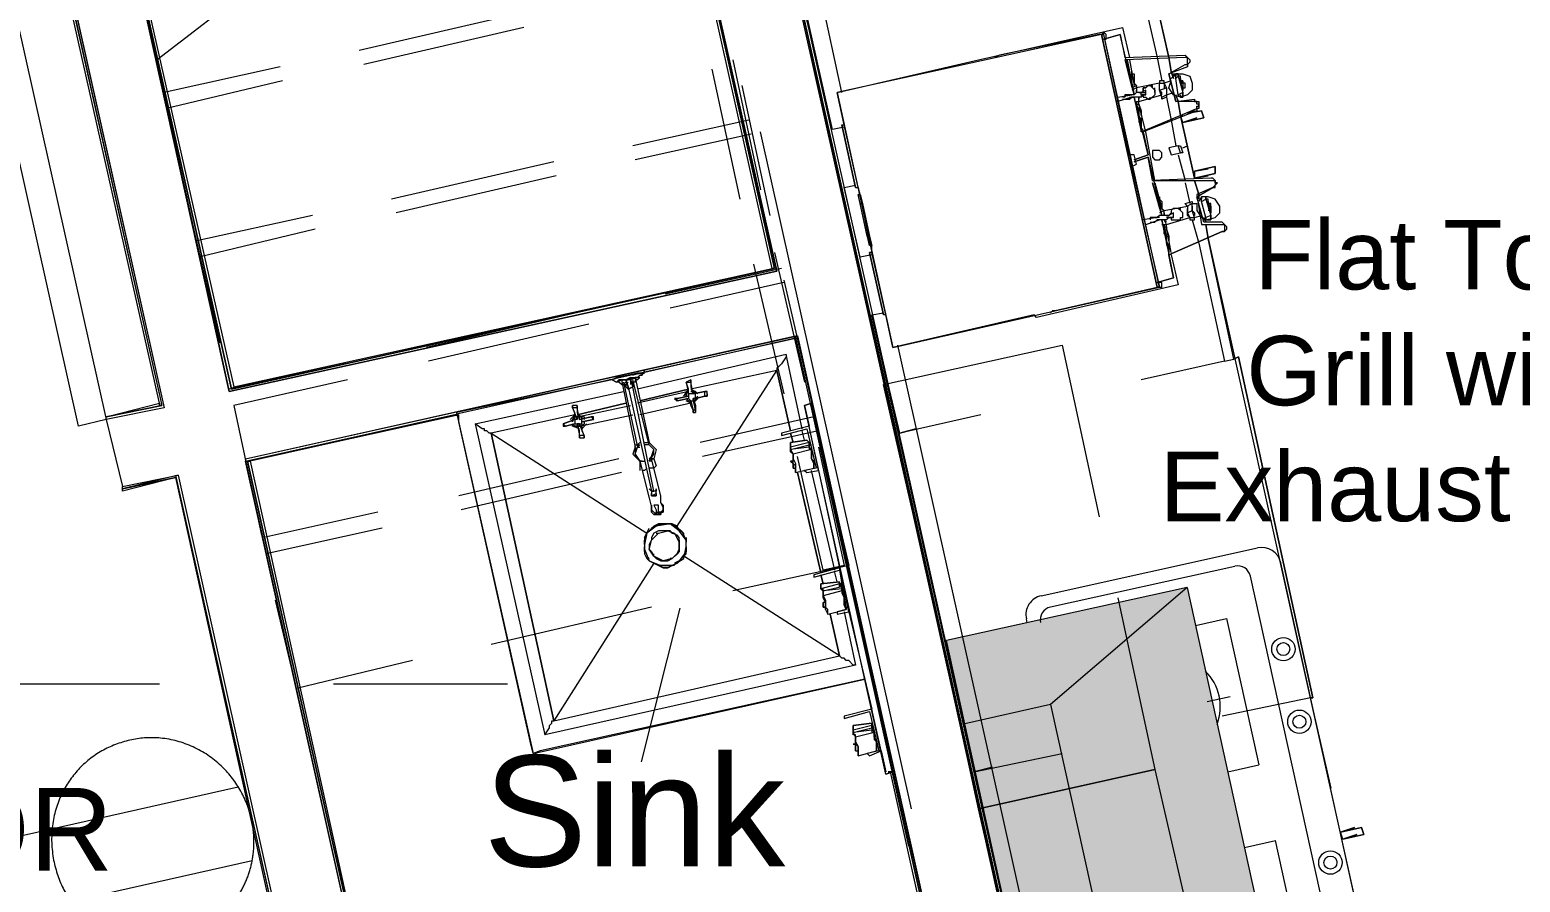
# Model space of a CAD drawing. Header units: inches. Extents: x 0.9 to 36.3, y 0.7 to 23.3.
# Drawn here: x 25.962 to 27.033, y 12.297 to 12.909 of the extents above; entities that cross this region are included whole.
import ezdxf

# ---------------------------------------------------------------- set-up
doc = ezdxf.new("R2010")
doc.units = ezdxf.units.IN
for name, color, linetype, lineweight, true_color in [('Blocks', 7, 'Continuous', 5, 0x9a9c7f), ('Doors', 7, 'Continuous', 5, 0xf2db9c), ('PDF_Geometry', 7, 'Continuous', 9, 0x777777)]:
    doc.layers.add(name, color=color, linetype=linetype, lineweight=lineweight, true_color=true_color)
doc.layers.add('PDF_Text', color=7, linetype='Continuous')
doc.layers.add('Receptacles', color=170, linetype='Continuous', lineweight=15)
doc.styles.add('PDF Arial', font='arial.ttf')
doc.styles.get("Standard").update_dxf_attribs({"font": 'arial.ttf'})

msp = doc.modelspace()

# ---------------------------------------------------------------- hatches: boundary and pattern name
at = {"layer": 'Blocks', "linetype": 'ByBlock', "transparency": 33554495}
h = msp.add_hatch(color=256, dxfattribs=at)
h.dxf.hatch_style = 1
h.paths.add_polyline_path([(26.6323, 12.473), (26.6455, 12.4134), (26.6956, 12.4245), (26.7503, 12.4715), (26.7446, 12.4978)])
h.paths.add_polyline_path([(26.6339, 12.4108), (26.6455, 12.4134), (26.6323, 12.473), (26.6208, 12.4705)])
h.paths.add_polyline_path([(26.7706, 12.3778), (26.7503, 12.4715), (26.6956, 12.4245), (26.7089, 12.364)])
h.paths.add_polyline_path([(26.7706, 12.3778), (26.8097, 12.2074), (26.8635, 12.1916), (26.7936, 12.5086), (26.7503, 12.4715)])
h.paths.add_polyline_path([(26.7389, 12.2283), (26.8097, 12.2074), (26.7706, 12.3778), (26.7089, 12.364)])
h.paths.add_polyline_path([(26.8144, 12.1808), (26.8083, 12.2079), (26.7389, 12.2283), (26.6891, 12.2173), (26.7027, 12.1561)])
h.paths.add_polyline_path([(26.6907, 12.1535), (26.7027, 12.1561), (26.6891, 12.2173), (26.6772, 12.2147)])
h.paths.add_polyline_path([(26.8083, 12.2079), (26.8144, 12.1808), (26.8635, 12.1916)])
h.paths.add_polyline_path([(26.7936, 12.5086), (26.7446, 12.4978), (26.7503, 12.4715)])
at = {"layer": 'Blocks', "linetype": 'ByBlock', "transparency": 33554559}
h = msp.add_hatch(color=256, dxfattribs=at)
h.dxf.hatch_style = 1
h.paths.add_polyline_path([(26.6455, 12.4134), (26.6532, 12.3788), (26.7034, 12.3894), (26.6956, 12.4245)])
h.paths.add_polyline_path([(26.6891, 12.2173), (26.7389, 12.2283), (26.7089, 12.364), (26.659, 12.3529)])
h.paths.add_polyline_path([(26.7089, 12.364), (26.7034, 12.3894), (26.6532, 12.3788), (26.659, 12.3529)])
h.paths.add_polyline_path([(26.6415, 12.3764), (26.6531, 12.3793), (26.6455, 12.4134), (26.6339, 12.4108)])
h.paths.add_polyline_path([(26.6532, 12.3788), (26.6415, 12.3764), (26.6473, 12.3503), (26.659, 12.3529)])
h.paths.add_polyline_path([(26.6772, 12.2147), (26.6891, 12.2173), (26.659, 12.3529), (26.6473, 12.3503)])

# ---------------------------------------------------------------- linework, layer by layer
at = {"layer": 'Blocks', "linetype": 'ByBlock'}
for p, q in [((26.6889, 12.5028), (26.8443, 12.5371)), ((26.9331, 12.1996), (26.861, 12.5264)), ((26.6955, 12.4947), (26.828, 12.5239)), ((26.9093, 12.1992), (26.8392, 12.5168)), ((26.7936, 12.5086), (26.6208, 12.4705)), ((26.7936, 12.5086), (26.8635, 12.1916)), ((26.4017, 12.3835), (26.4296, 12.4939)), ((26.6788, 12.4833), (26.6782, 12.4861)), ((26.7996, 12.4814), (26.8219, 12.4863)), ((26.8219, 12.4863), (26.8451, 12.3812)), ((26.6907, 12.1535), (26.6208, 12.4705)), ((26.8081, 12.4268), (26.8245, 12.4304)), ((26.8228, 12.3763), (26.8451, 12.3812)), ((26.8348, 12.3219), (26.8571, 12.3268)), ((26.8803, 12.2217), (26.8571, 12.3268))]:
    msp.add_line(p, q, dxfattribs=at)
for points in [[(26.2688, 12.6334), (26.5123, 12.6878), (26.3956, 12.6612), (26.3989, 12.6628), (26.4039, 12.6628), (26.3989, 12.6628), (26.3923, 12.6612), (26.3839, 12.6595), (26.3806, 12.6578), (26.3839, 12.6595), (26.3923, 12.6612), (26.3856, 12.6595), (26.3806, 12.6578), (26.3839, 12.6562)], [(26.5173, 12.6228), (26.5056, 12.6762), (26.3989, 12.6512)], [(26.5056, 12.6762), (26.5056, 12.6745), (26.5023, 12.6695), (26.5006, 12.6678), (26.4989, 12.6662), (26.4989, 12.6645), (26.4373, 12.6512), (26.4406, 12.6495), (26.4423, 12.6478)], [(26.3539, 12.6328), (26.2939, 12.6195), (26.4056, 12.5478), (26.4073, 12.5495), (26.4106, 12.5528), (26.4139, 12.5545), (26.4173, 12.5545), (26.4206, 12.5545), (26.4239, 12.5545), (26.4273, 12.5528), (26.4989, 12.6645)], [(26.4039, 12.6645), (26.4023, 12.6612), (26.4006, 12.6612), (26.4023, 12.6612), (26.4023, 12.6628)], [(26.5473, 12.4912), (26.5556, 12.4528), (26.5539, 12.4528), (26.5506, 12.4562), (26.5489, 12.4562), (26.5473, 12.4578), (26.5456, 12.4578), (26.5439, 12.4595), (26.5373, 12.4895), (26.5439, 12.4595), (26.4323, 12.5312), (26.4339, 12.5328), (26.4339, 12.5362), (26.4339, 12.5395), (26.4339, 12.5428), (26.4323, 12.5462), (26.4323, 12.5478), (26.4289, 12.5495), (26.4273, 12.5528), (26.4989, 12.6645), (26.4373, 12.6512)], [(26.3806, 12.6578), (26.2689, 12.6345), (26.3239, 12.3895), (26.5623, 12.4428), (26.3289, 12.3912), (26.3239, 12.3895), (26.3223, 12.3962), (26.2706, 12.6278), (26.2706, 12.6328), (26.2688, 12.6324)], [(26.3873, 12.6545), (26.3856, 12.6562), (26.3839, 12.6562), (26.3806, 12.6578), (26.3789, 12.6578)], [(26.3889, 12.6578), (26.3906, 12.6578), (26.3923, 12.6578), (26.3939, 12.6595), (26.3956, 12.6595), (26.3973, 12.6595), (26.4006, 12.6595), (26.3973, 12.6595), (26.3923, 12.6578), (26.3873, 12.6578), (26.3839, 12.6562), (26.3873, 12.6578), (26.3889, 12.6578), (26.3856, 12.6578), (26.3839, 12.6562), (26.3856, 12.6578), (26.3923, 12.6578), (26.3989, 12.6595), (26.4006, 12.6612), (26.3989, 12.6595), (26.3973, 12.6595), (26.4073, 12.6128), (26.4123, 12.6078), (26.4106, 12.6012), (26.4123, 12.5962), (26.4106, 12.5945), (26.4089, 12.5945), (26.4073, 12.5945)], [(26.3873, 12.6578), (26.3973, 12.6095), (26.3956, 12.6045), (26.4006, 12.5995), (26.4006, 12.5928)], [(26.3906, 12.6562), (26.3889, 12.6545), (26.3873, 12.6545), (26.3906, 12.6545), (26.3923, 12.6562)], [(26.3889, 12.6578), (26.3889, 12.6578)], [(26.3889, 12.6562), (26.3989, 12.6095), (26.4006, 12.6095)], [(26.3923, 12.6512), (26.3923, 12.6528), (26.3906, 12.6578), (26.3923, 12.6528), (26.4089, 12.5778), (26.4106, 12.5778), (26.3956, 12.6528), (26.3923, 12.6512), (26.3956, 12.6528), (26.3939, 12.6595), (26.3939, 12.6545)], [(26.3906, 12.6578), (26.3939, 12.6595), (26.3906, 12.6578)], [(26.3939, 12.6595), (26.3939, 12.6578), (26.3923, 12.6578), (26.3906, 12.6578)], [(26.4006, 12.6595), (26.3989, 12.6578), (26.3973, 12.6578), (26.3973, 12.6562), (26.3939, 12.6562)], [(26.4073, 12.6012), (26.4089, 12.6012), (26.4106, 12.6012), (26.4089, 12.6012), (26.4073, 12.6012), (26.4089, 12.6028), (26.4106, 12.6078), (26.4073, 12.6112), (26.3956, 12.6578)], [(26.4373, 12.6578), (26.4339, 12.6562), (26.4356, 12.6478), (26.4356, 12.6462), (26.4273, 12.6445), (26.4256, 12.6445), (26.4273, 12.6445), (26.4356, 12.6462), (26.4356, 12.6478), (26.4356, 12.6512), (26.4339, 12.6562), (26.4373, 12.6562)], [(26.2823, 12.6262), (26.3889, 12.6495)], [(26.4356, 12.6495), (26.3989, 12.6412)], [(26.4323, 12.6462), (26.4356, 12.6512), (26.4006, 12.6428), (26.4356, 12.6512)], [(26.4356, 12.6428), (26.4373, 12.6428), (26.4373, 12.6412), (26.4006, 12.6328)], [(26.4256, 12.6445), (26.4273, 12.6428), (26.4356, 12.6445), (26.4273, 12.6428), (26.4273, 12.6445)], [(26.4339, 12.6445), (26.4356, 12.6428), (26.4373, 12.6428), (26.4373, 12.6412), (26.4339, 12.6428)], [(26.4389, 12.6478), (26.4373, 12.6478)], [(26.4389, 12.6428), (26.4406, 12.6428), (26.4406, 12.6445), (26.4423, 12.6462)], [(26.4423, 12.6445), (26.4389, 12.6412)], [(26.4473, 12.6462), (26.4473, 12.6495)], [(26.4489, 12.6478), (26.4489, 12.6495)], [(26.3506, 12.6295), (26.3539, 12.6328), (26.2939, 12.6195), (26.3389, 12.4128), (26.2939, 12.6195), (26.4056, 12.5478), (26.4039, 12.5445), (26.4039, 12.5412), (26.4039, 12.5395), (26.4039, 12.5362), (26.4039, 12.5328), (26.4056, 12.5295), (26.4073, 12.5278), (26.4106, 12.5262), (26.3389, 12.4128)], [(26.3556, 12.6395), (26.3523, 12.6395)], [(26.3573, 12.6295), (26.3573, 12.6312), (26.3556, 12.6312), (26.3556, 12.6295), (26.3539, 12.6295), (26.3539, 12.6345), (26.3523, 12.6378), (26.3523, 12.6395), (26.3523, 12.6378), (26.3556, 12.6295)], [(26.3523, 12.6278), (26.3523, 12.6295), (26.3539, 12.6312), (26.3556, 12.6312), (26.3939, 12.6395)], [(26.3556, 12.6378), (26.3523, 12.6378)], [(26.3573, 12.6228), (26.3523, 12.6245), (26.3523, 12.6262), (26.3539, 12.6245), (26.3556, 12.6245), (26.3573, 12.6245), (26.3956, 12.6328)], [(26.3556, 12.6328), (26.3906, 12.6412), (26.3556, 12.6328), (26.3606, 12.6312), (26.3606, 12.6295)], [(26.4406, 12.6362), (26.4389, 12.6362)], [(26.4389, 12.6345), (26.4406, 12.6345)], [(26.5623, 12.4426), (26.5189, 12.6395), (26.5223, 12.6245), (26.5023, 12.6195), (26.5023, 12.6178), (26.5206, 12.6228), (26.5273, 12.5945), (26.5189, 12.5928), (26.5206, 12.5912), (26.5289, 12.5928), (26.5439, 12.5228), (26.5256, 12.5178), (26.5256, 12.5162), (26.5439, 12.5212), (26.5489, 12.4928), (26.5423, 12.4912), (26.5423, 12.4895), (26.5506, 12.4912), (26.5621, 12.4426)], [(26.2939, 12.6195), (26.2923, 12.6195), (26.2906, 12.6212), (26.2889, 12.6212), (26.2889, 12.6228), (26.2873, 12.6228), (26.2823, 12.6262), (26.3323, 12.4028)], [(26.3473, 12.6245), (26.3539, 12.6262), (26.3473, 12.6245), (26.3456, 12.6245), (26.3473, 12.6245), (26.3456, 12.6262), (26.3539, 12.6295), (26.3456, 12.6262), (26.3456, 12.6245)], [(26.3523, 12.6295), (26.3539, 12.6312)], [(26.3606, 12.6278), (26.3606, 12.6262), (26.3589, 12.6245), (26.3573, 12.6245), (26.3556, 12.6245), (26.3539, 12.6245), (26.3523, 12.6262), (26.3539, 12.6245), (26.3556, 12.6245), (26.3573, 12.6245), (26.3589, 12.6245), (26.3606, 12.6262)], [(26.3539, 12.6295), (26.3539, 12.6295)], [(26.3539, 12.6295), (26.3539, 12.6295)], [(26.3556, 12.6245), (26.3539, 12.6245)], [(26.3556, 12.6262), (26.3556, 12.6262)], [(26.3573, 12.6262), (26.3556, 12.6262), (26.3589, 12.6262)], [(26.3573, 12.6295), (26.3573, 12.6295)], [(26.3589, 12.6278), (26.3673, 12.6295), (26.3589, 12.6278)], [(26.3589, 12.6262), (26.3589, 12.6262)], [(26.3623, 12.6262), (26.3589, 12.6228)], [(26.3656, 12.6312), (26.3673, 12.6295), (26.3673, 12.6312)], [(26.5189, 12.6145), (26.5173, 12.6212)], [(26.3973, 12.6095), (26.3973, 12.6112), (26.3989, 12.6112), (26.4006, 12.6112), (26.3973, 12.6078), (26.3973, 12.6045), (26.4006, 12.5995), (26.4039, 12.5995)], [(26.4023, 12.5995), (26.4006, 12.5995), (26.3973, 12.6045), (26.3989, 12.6095), (26.4006, 12.6112)], [(26.3989, 12.6112), (26.4006, 12.6128)], [(26.4039, 12.6128), (26.4056, 12.6128), (26.4073, 12.6128)], [(26.4089, 12.5995), (26.4073, 12.5995), (26.4106, 12.6045), (26.4106, 12.6078), (26.4073, 12.6112), (26.4039, 12.6112)], [(26.5223, 12.6128), (26.5089, 12.6095)], [(26.5223, 12.6095), (26.5089, 12.6078), (26.5223, 12.6112), (26.5239, 12.6112)], [(26.5223, 12.6128), (26.5223, 12.6128)], [(26.5223, 12.6128), (26.5223, 12.6112), (26.5223, 12.6128)], [(26.4006, 12.5995), (26.4073, 12.5728), (26.4089, 12.5662), (26.4089, 12.5645), (26.4106, 12.5628), (26.4123, 12.5612), (26.4139, 12.5612), (26.4139, 12.5628), (26.4156, 12.5628), (26.4173, 12.5645), (26.4173, 12.5662), (26.4156, 12.5695), (26.4156, 12.5745), (26.4089, 12.6012)], [(26.4006, 12.5995), (26.4006, 12.5995)], [(26.5106, 12.5995), (26.5089, 12.5995)], [(26.5239, 12.6078), (26.5106, 12.6045)], [(26.5289, 12.6095), (26.5473, 12.5245), (26.5323, 12.5212), (26.5139, 12.6028)], [(26.5256, 12.5995), (26.5256, 12.5995)], [(26.5256, 12.5995), (26.5256, 12.5978), (26.5256, 12.5995)], [(26.4023, 12.5978), (26.4023, 12.5978)], [(26.4056, 12.5945), (26.4039, 12.5928), (26.4023, 12.5928)], [(26.4106, 12.5945), (26.4123, 12.5962)], [(26.5106, 12.5945), (26.5123, 12.5945)], [(26.5123, 12.5912), (26.5256, 12.5945)], [(26.5406, 12.5212), (26.5239, 12.5928)], [(26.5256, 12.5978), (26.5256, 12.5978)], [(26.4123, 12.5762), (26.4123, 12.5745), (26.4106, 12.5745), (26.4089, 12.5745), (26.4089, 12.5762), (26.4089, 12.5745), (26.4123, 12.5745)], [(26.4089, 12.5745), (26.4089, 12.5745)], [(26.4089, 12.5745), (26.4089, 12.5745)], [(26.4123, 12.5645), (26.4123, 12.5628), (26.4123, 12.5612), (26.4156, 12.5628), (26.4139, 12.5628), (26.4139, 12.5645), (26.4139, 12.5678), (26.4123, 12.5678), (26.4106, 12.5678), (26.4123, 12.5645), (26.4123, 12.5628), (26.4123, 12.5612), (26.4123, 12.5628), (26.4139, 12.5628), (26.4156, 12.5628), (26.4139, 12.5628), (26.4139, 12.5645)], [(26.4123, 12.5762), (26.4123, 12.5762)], [(26.4123, 12.5478), (26.4139, 12.5478)], [(26.4189, 12.5495), (26.4206, 12.5495)], [(26.4239, 12.5478), (26.4256, 12.5478)], [(26.4039, 12.5345), (26.4039, 12.5362), (26.4039, 12.5378)], [(26.4339, 12.5378), (26.4339, 12.5345), (26.4289, 12.5278), (26.4256, 12.5262)], [(26.4256, 12.5245), (26.4223, 12.5245), (26.4139, 12.5245), (26.4073, 12.5278)], [(26.4189, 12.5278), (26.4173, 12.5278)], [(26.4239, 12.5295), (26.4223, 12.5295)], [(26.5423, 12.5128), (26.5406, 12.5195)], [(26.5456, 12.5112), (26.5439, 12.5112), (26.5306, 12.5078)], [(26.5456, 12.5078), (26.5323, 12.5062), (26.5456, 12.5095)], [(26.5456, 12.5062), (26.5323, 12.5028)], [(26.5456, 12.5095), (26.5456, 12.5095)], [(26.7936, 12.5086), (26.6956, 12.4245), (26.7389, 12.2283), (26.8635, 12.1916)], [(26.5339, 12.4978), (26.5323, 12.4978)], [(26.5339, 12.4928), (26.5339, 12.4928)], [(26.5356, 12.4895), (26.5489, 12.4928)], [(26.5556, 12.4528), (26.3323, 12.4028), (26.3356, 12.4078), (26.3356, 12.4095), (26.3373, 12.4112), (26.3373, 12.4128), (26.3389, 12.4128), (26.5439, 12.4595)], [(26.6956, 12.4245), (26.6339, 12.4108)]]:
    msp.add_lwpolyline(points, dxfattribs=at)
for points in [[(26.5089, 12.6212), (26.4989, 12.6645)], [(26.3923, 12.6578), (26.3856, 12.6578), (26.3839, 12.6562), (26.3856, 12.6578)], [(26.3906, 12.6528), (26.3906, 12.6545), (26.3906, 12.6528), (26.3923, 12.6512)], [(26.3923, 12.6578), (26.3989, 12.6595), (26.4006, 12.6612), (26.3989, 12.6595)], [(26.3956, 12.6545), (26.3956, 12.6528), (26.3956, 12.6545), (26.3939, 12.6562), (26.3956, 12.6562)], [(26.4389, 12.6478), (26.4373, 12.6562), (26.4373, 12.6578), (26.4373, 12.6562), (26.4373, 12.6528)], [(26.4356, 12.6495), (26.4339, 12.6478), (26.4339, 12.6462), (26.4339, 12.6478)], [(26.4406, 12.6462), (26.4406, 12.6478), (26.4389, 12.6478), (26.4373, 12.6478), (26.4356, 12.6478), (26.4356, 12.6462), (26.4356, 12.6445), (26.4373, 12.6428), (26.4389, 12.6428), (26.4389, 12.6445), (26.4406, 12.6445)], [(26.4406, 12.6478), (26.4406, 12.6495), (26.4389, 12.6495), (26.4373, 12.6495), (26.4389, 12.6495)], [(26.4373, 12.6495), (26.4389, 12.6495), (26.4406, 12.6495), (26.4406, 12.6478), (26.4406, 12.6495), (26.4389, 12.6495)], [(26.4373, 12.6428), (26.4389, 12.6362), (26.4389, 12.6345), (26.4389, 12.6362), (26.4373, 12.6395)], [(26.4389, 12.6478), (26.4473, 12.6495), (26.4489, 12.6495), (26.4473, 12.6495)], [(26.4389, 12.6428), (26.4406, 12.6428), (26.4406, 12.6445), (26.4423, 12.6462), (26.4406, 12.6445), (26.4406, 12.6428)], [(26.4406, 12.6362), (26.4406, 12.6345), (26.4406, 12.6362), (26.4389, 12.6445), (26.4406, 12.6395)], [(26.4406, 12.6445), (26.4473, 12.6462), (26.4489, 12.6462), (26.4489, 12.6478), (26.4489, 12.6462), (26.4473, 12.6462)], [(26.3573, 12.6295), (26.3556, 12.6378), (26.3556, 12.6395), (26.3556, 12.6378), (26.3556, 12.6345)], [(26.3523, 12.6278), (26.3523, 12.6295), (26.3539, 12.6312), (26.3556, 12.6312), (26.3573, 12.6312), (26.3589, 12.6312), (26.3589, 12.6295), (26.3589, 12.6312), (26.3573, 12.6312), (26.3556, 12.6312), (26.3539, 12.6312), (26.3523, 12.6295)], [(26.3589, 12.6278), (26.3589, 12.6295), (26.3573, 12.6295), (26.3573, 12.6312), (26.3556, 12.6312), (26.3556, 12.6295), (26.3539, 12.6295), (26.3539, 12.6278), (26.3539, 12.6262), (26.3556, 12.6262), (26.3556, 12.6245), (26.3573, 12.6245), (26.3573, 12.6262), (26.3589, 12.6262)], [(26.3556, 12.6262), (26.3573, 12.6178), (26.3573, 12.6162), (26.3573, 12.6178), (26.3573, 12.6212)], [(26.3573, 12.6262), (26.3556, 12.6262), (26.3556, 12.6245), (26.3573, 12.6245), (26.3573, 12.6262), (26.3589, 12.6262), (26.3589, 12.6212), (26.3606, 12.6178), (26.3606, 12.6162), (26.3606, 12.6178)], [(26.3573, 12.6295), (26.3656, 12.6312), (26.3673, 12.6312), (26.3656, 12.6312)], [(26.5289, 12.5928), (26.5223, 12.6245), (26.5023, 12.6195), (26.5023, 12.6178), (26.5206, 12.6228), (26.5273, 12.5945), (26.5189, 12.5928), (26.5206, 12.5912)], [(26.5106, 12.6128), (26.5089, 12.6195)], [(26.5089, 12.6128), (26.5206, 12.6145)], [(26.5123, 12.5912), (26.5123, 12.5928), (26.5123, 12.5945), (26.5123, 12.5962), (26.5106, 12.5978), (26.5106, 12.5995), (26.5106, 12.6028), (26.5106, 12.6045), (26.5089, 12.6062), (26.5089, 12.6078), (26.5089, 12.6095), (26.5089, 12.6128), (26.5089, 12.6095), (26.5089, 12.6078), (26.5106, 12.6045), (26.5106, 12.6012), (26.5123, 12.5978), (26.5123, 12.5945)], [(26.5256, 12.5945), (26.5256, 12.5978), (26.5239, 12.6012), (26.5239, 12.6045), (26.5239, 12.6078), (26.5223, 12.6095), (26.5223, 12.6128), (26.5206, 12.6145), (26.5223, 12.6128), (26.5223, 12.6112), (26.5223, 12.6095), (26.5223, 12.6078), (26.5239, 12.6078), (26.5239, 12.6045), (26.5239, 12.6028), (26.5239, 12.6012), (26.5256, 12.5995), (26.5256, 12.5978), (26.5256, 12.5962)], [(26.5089, 12.5995), (26.5106, 12.5978), (26.5106, 12.5962), (26.5106, 12.5945), (26.5106, 12.5962), (26.5106, 12.5978)], [(26.5306, 12.5195), (26.5139, 12.5912)], [(26.4089, 12.5778), (26.4073, 12.5795), (26.4089, 12.5778), (26.4089, 12.5745), (26.4123, 12.5762), (26.4123, 12.5778), (26.4123, 12.5795), (26.4123, 12.5778)], [(26.4123, 12.5745), (26.4089, 12.5745), (26.4123, 12.5762)], [(26.4173, 12.5662), (26.4173, 12.5645), (26.4156, 12.5628), (26.4139, 12.5628), (26.4139, 12.5612), (26.4123, 12.5612), (26.4106, 12.5628), (26.4089, 12.5645), (26.4106, 12.5628), (26.4123, 12.5612), (26.4139, 12.5612), (26.4139, 12.5628), (26.4156, 12.5628), (26.4173, 12.5645), (26.4173, 12.5662), (26.4173, 12.5645), (26.4173, 12.5628), (26.4156, 12.5628), (26.4156, 12.5612), (26.4139, 12.5612), (26.4123, 12.5612), (26.4106, 12.5612), (26.4089, 12.5628), (26.4089, 12.5645), (26.4089, 12.5662), (26.4089, 12.5678), (26.4089, 12.5662), (26.4089, 12.5645), (26.4089, 12.5628), (26.4106, 12.5612), (26.4123, 12.5612), (26.4139, 12.5612), (26.4156, 12.5612), (26.4156, 12.5628), (26.4173, 12.5628), (26.4173, 12.5645), (26.4173, 12.5662), (26.4173, 12.5678), (26.4156, 12.5695), (26.4173, 12.5678)], [(26.4339, 12.5428), (26.4289, 12.5495), (26.4223, 12.5545), (26.4123, 12.5528), (26.4056, 12.5478), (26.4039, 12.5395), (26.4039, 12.5362), (26.4073, 12.5278), (26.4156, 12.5245), (26.4239, 12.5245), (26.4323, 12.5295), (26.4339, 12.5378)], [(26.4056, 12.5478), (26.4039, 12.5445), (26.4039, 12.5412), (26.4039, 12.5395), (26.4039, 12.5362), (26.4039, 12.5328), (26.4056, 12.5295), (26.4073, 12.5278), (26.4106, 12.5262), (26.4139, 12.5245), (26.4173, 12.5228), (26.4206, 12.5228), (26.4239, 12.5245), (26.4273, 12.5262), (26.4289, 12.5278), (26.4323, 12.5312), (26.4339, 12.5328), (26.4339, 12.5362), (26.4339, 12.5395), (26.4339, 12.5428), (26.4323, 12.5462), (26.4323, 12.5478), (26.4289, 12.5495), (26.4273, 12.5528), (26.4239, 12.5545), (26.4206, 12.5545), (26.4173, 12.5545), (26.4139, 12.5545), (26.4106, 12.5528), (26.4073, 12.5495)], [(26.4073, 12.5362), (26.4089, 12.5345), (26.4106, 12.5312), (26.4123, 12.5295), (26.4156, 12.5278), (26.4189, 12.5278), (26.4206, 12.5278), (26.4239, 12.5295), (26.4256, 12.5312), (26.4273, 12.5328), (26.4289, 12.5362), (26.4289, 12.5378), (26.4289, 12.5412), (26.4289, 12.5445), (26.4273, 12.5462), (26.4239, 12.5478), (26.4223, 12.5495), (26.4189, 12.5495), (26.4156, 12.5495), (26.4139, 12.5495), (26.4106, 12.5478), (26.4089, 12.5445), (26.4089, 12.5428), (26.4073, 12.5395)], [(26.4073, 12.5362), (26.4089, 12.5428), (26.4139, 12.5478), (26.4206, 12.5495), (26.4256, 12.5478), (26.4289, 12.5412), (26.4289, 12.5345), (26.4239, 12.5295), (26.4173, 12.5278), (26.4106, 12.5312)], [(26.5439, 12.4595), (26.4323, 12.5312), (26.4289, 12.5278), (26.4273, 12.5262), (26.4239, 12.5245), (26.4206, 12.5228), (26.4173, 12.5228), (26.4139, 12.5245), (26.4106, 12.5262), (26.3389, 12.4128)], [(26.5506, 12.4912), (26.5439, 12.5228), (26.5256, 12.5178), (26.5256, 12.5162), (26.5439, 12.5212), (26.5489, 12.4928), (26.5423, 12.4912), (26.5423, 12.4895)], [(26.5323, 12.5112), (26.5306, 12.5178)], [(26.5306, 12.5112), (26.5439, 12.5128)], [(26.5356, 12.4895), (26.5356, 12.4912), (26.5356, 12.4928), (26.5339, 12.4945), (26.5339, 12.4962), (26.5339, 12.4978), (26.5323, 12.5012), (26.5323, 12.5028), (26.5323, 12.5045), (26.5323, 12.5062), (26.5323, 12.5078), (26.5306, 12.5078), (26.5306, 12.5112), (26.5306, 12.5078), (26.5323, 12.5062), (26.5323, 12.5028), (26.5339, 12.4995), (26.5339, 12.4962), (26.5339, 12.4928)], [(26.5489, 12.4928), (26.5473, 12.4962), (26.5473, 12.4995), (26.5473, 12.5028), (26.5456, 12.5062), (26.5456, 12.5095), (26.5439, 12.5112), (26.5439, 12.5128), (26.5439, 12.5112), (26.5456, 12.5095), (26.5456, 12.5078), (26.5456, 12.5062), (26.5456, 12.5045), (26.5473, 12.5012), (26.5473, 12.4995), (26.5473, 12.4978), (26.5473, 12.4962), (26.5489, 12.4945)], [(26.5439, 12.5112), (26.5439, 12.5095), (26.5456, 12.5095), (26.5439, 12.5095)], [(26.5323, 12.4978), (26.5323, 12.4962), (26.5323, 12.4945), (26.5339, 12.4945), (26.5339, 12.4928), (26.5339, 12.4945), (26.5323, 12.4945), (26.5323, 12.4962)]]:
    msp.add_lwpolyline(points, close=True, dxfattribs=at)
for centre, radius in [((26.8628, 12.4644), 0.00839), ((26.8628, 12.4644), 0.00465), ((26.8743, 12.4122), 0.00839), ((26.8743, 12.4122), 0.00465), ((26.8966, 12.311), 0.00839), ((26.8966, 12.311), 0.00465)]:
    msp.add_circle(centre, radius, dxfattribs=at)
for centre, radius, start, end in [((26.8473, 12.5234), 0.014, 12.4439, 102.4439), ((26.83, 12.5148), 0.00936, 12.4439, 102.4439), ((26.6919, 12.4891), 0.014, 102.4439, 192.4439), ((26.6975, 12.4855), 0.00936, 102.4439, 192.4439), ((26.7815, 12.423), 0.036, 339.3978, 45.49)]:
    msp.add_arc(centre, radius, start, end, dxfattribs=at)
at = {"layer": 'Doors', "linetype": 'ByBlock'}
msp.add_lwpolyline([(25.9973, 12.6245), (25.9156, 12.9911), (25.9356, 12.9945), (26.0173, 12.6295)], close=True, dxfattribs=at)
at = {"layer": 'PDF_Geometry', "linetype": 'ByBlock'}
for points in [[(25.174, 13.4061), (25.1823, 13.3745), (25.469, 13.4378), (25.8606, 13.5244), (26.0589, 12.6378), (26.0173, 12.6295), (26.0289, 12.5812), (26.0689, 12.5895), (26.1789, 12.0962), (26.2273, 12.1062), (26.1173, 12.6012), (26.5139, 12.6895), (26.7322, 11.7045), (26.7856, 11.7162), (26.5606, 12.7245), (26.4023, 13.4345), (26.7639, 13.5145), (26.7489, 13.5844), (26.3873, 13.5028), (26.2039, 14.3344)], [(26.3823, 13.2545), (26.4989, 12.7361), (26.1056, 12.6495), (25.8989, 13.5844), (25.8506, 13.5728), (25.4823, 13.4911), (25.3373, 14.1411), (25.704, 14.2228), (25.684, 14.3128), (25.264, 14.2194), (25.284, 14.1294), (25.289, 14.1311), (25.434, 13.4811), (25.1706, 13.4228), (25.1723, 13.4178)], [(26.5473, 12.8395), (26.5389, 12.8378), (26.4056, 13.4328), (26.7656, 13.5128), (26.7639, 13.5128), (26.7639, 13.5145), (26.4039, 13.4345)], [(25.8973, 13.3611), (25.9223, 13.2528), (25.9423, 13.1611), (26.0589, 12.6378), (26.0173, 12.6295), (26.0173, 12.6312), (26.0556, 12.6412), (26.0556, 12.6395), (26.0573, 12.6395), (26.0173, 12.6312)], [(26.0323, 12.9845), (26.1056, 12.6495), (26.4989, 12.7361), (26.3823, 13.2545), (26.4973, 12.7378), (26.4956, 12.7378), (26.3806, 13.2528)], [(26.0339, 12.9861), (26.1089, 12.6528), (26.1073, 12.6512), (26.0323, 12.9861), (26.1073, 12.6512), (26.1089, 12.6528), (26.4956, 12.7378), (26.4973, 12.7378), (26.3823, 13.2545)], [(25.9406, 13.1611), (26.0573, 12.6395), (26.0556, 12.6395), (26.0556, 12.6412), (25.9406, 13.1528)], [(26.4089, 13.1595), (26.2706, 13.0528), (26.2689, 12.9745), (26.1939, 13.0728), (26.1923, 12.9945), (26.0539, 12.8878), (26.0673, 12.8245)], [(25.9423, 13.1528), (26.0573, 12.6395)], [(26.5456, 12.8645), (26.5306, 12.9345), (26.7589, 12.9845), (26.7806, 12.8895), (26.7822, 12.8795), (26.7839, 12.8745), (26.7822, 12.8795), (26.7806, 12.8895), (26.7606, 12.9778), (26.7522, 12.9761)], [(26.6939, 12.9628), (26.7522, 12.9761), (26.7722, 12.8895), (26.7756, 12.8728)], [(26.3139, 12.9211), (26.1989, 12.8945)], [(26.7789, 11.7395), (26.5156, 12.9311), (26.7806, 11.7412)], [(26.5156, 12.9311), (26.7789, 11.7429), (26.7789, 11.7412)], [(26.5389, 12.8378), (26.5173, 12.9311), (26.7822, 11.7429), (26.5673, 12.7045)], [(26.3173, 12.9111), (26.2023, 12.8845)], [(26.5589, 12.7911), (26.5573, 12.7961), (26.5473, 12.8411), (26.5423, 12.8645), (26.6439, 12.8878), (26.7472, 12.9111), (26.7522, 12.8895)], [(26.7339, 12.9028), (26.7356, 12.9028), (26.7356, 12.9045), (26.7356, 12.9061), (26.7339, 12.9078), (26.7322, 12.9061), (26.7306, 12.9061), (26.6589, 12.8911), (26.6556, 12.8895)], [(26.7339, 12.9061), (26.7322, 12.9061)], [(26.7522, 12.8195), (26.7339, 12.9061), (26.7339, 12.9078)], [(26.7506, 12.8878), (26.7556, 12.8628), (26.7456, 12.9061), (26.7339, 12.9028), (26.7456, 12.9061), (26.7489, 12.8895), (26.7922, 12.8911), (26.7939, 12.8895), (26.7956, 12.8878), (26.7956, 12.8861), (26.7939, 12.8845), (26.7939, 12.8828), (26.7806, 12.8778), (26.7856, 12.8578), (26.7989, 12.8595), (26.7989, 12.8578), (26.8006, 12.8578), (26.8022, 12.8578), (26.8022, 12.8561), (26.8022, 12.8545), (26.8022, 12.8528), (26.8006, 12.8528), (26.8006, 12.8511), (26.7622, 12.8361), (26.7656, 12.8195), (26.7556, 12.8161), (26.7656, 12.8195), (26.7556, 12.8611), (26.7606, 12.8361), (26.7606, 12.8378), (26.7606, 12.8361), (26.8006, 12.8528), (26.8006, 12.8545), (26.8022, 12.8545), (26.8022, 12.8561), (26.8006, 12.8561), (26.8006, 12.8578), (26.7989, 12.8578), (26.7856, 12.8578), (26.7806, 12.8778), (26.7922, 12.8845), (26.7939, 12.8845), (26.7939, 12.8861), (26.7939, 12.8878), (26.7939, 12.8895), (26.7922, 12.8895), (26.7489, 12.8878), (26.7539, 12.8678), (26.7572, 12.8695), (26.7572, 12.8678), (26.7539, 12.8661)], [(26.7339, 12.9028), (26.7339, 12.9028)], [(26.1423, 12.8828), (26.0589, 12.8645)], [(26.4523, 12.8811), (26.4723, 12.7878)], [(26.4673, 12.8878), (26.4873, 12.7945)], [(26.5556, 12.7961), (26.5456, 12.8411), (26.5473, 12.8411), (26.5423, 12.8645), (26.6439, 12.8878)], [(26.6439, 12.8878), (26.6439, 12.8878)], [(26.7522, 12.8878), (26.7556, 12.8695), (26.7556, 12.8711), (26.7539, 12.8761), (26.7539, 12.8778), (26.7539, 12.8795), (26.7539, 12.8778), (26.7556, 12.8778), (26.7556, 12.8761), (26.7556, 12.8711), (26.7572, 12.8695), (26.7572, 12.8678)], [(26.7539, 12.8795), (26.7539, 12.8795)], [(26.7539, 12.8795), (26.7539, 12.8795)], [(26.7822, 12.8745), (26.7856, 12.8778), (26.7906, 12.8778), (26.7956, 12.8761), (26.7972, 12.8711), (26.7972, 12.8661), (26.7939, 12.8628), (26.7889, 12.8611), (26.7839, 12.8628), (26.7806, 12.8678), (26.7822, 12.8728), (26.7772, 12.8711), (26.7772, 12.8695), (26.7772, 12.8678), (26.7789, 12.8678), (26.7789, 12.8661), (26.7789, 12.8645)], [(26.7889, 12.8628), (26.7889, 12.8611), (26.7872, 12.8628), (26.7856, 12.8745), (26.7856, 12.8761), (26.7839, 12.8761), (26.7839, 12.8778), (26.7856, 12.8778), (26.7856, 12.8761)], [(26.7872, 12.8778), (26.7856, 12.8778)], [(26.7906, 12.8728), (26.7889, 12.8711), (26.7906, 12.8711), (26.7906, 12.8728), (26.7889, 12.8728), (26.7889, 12.8745), (26.7889, 12.8761), (26.7872, 12.8761), (26.7872, 12.8778), (26.7872, 12.8761), (26.7906, 12.8645), (26.7906, 12.8628), (26.7906, 12.8611), (26.7906, 12.8628), (26.7906, 12.8645), (26.7906, 12.8661), (26.7906, 12.8678), (26.7906, 12.8695)], [(26.1439, 12.8728), (26.0606, 12.8528)], [(26.4739, 12.8695), (26.4939, 12.7761)], [(26.7556, 12.8711), (26.7556, 12.8711)], [(26.7772, 12.8711), (26.7772, 12.8728), (26.7739, 12.8728), (26.7739, 12.8711), (26.7572, 12.8678), (26.7572, 12.8645), (26.7572, 12.8661)], [(26.7572, 12.8578), (26.7589, 12.8578), (26.7756, 12.8628), (26.7756, 12.8645), (26.7739, 12.8661), (26.7739, 12.8678), (26.7739, 12.8695)], [(26.7622, 12.8645), (26.7622, 12.8661), (26.7622, 12.8678), (26.7639, 12.8678), (26.7656, 12.8695), (26.7672, 12.8695), (26.7689, 12.8678), (26.7706, 12.8661), (26.7706, 12.8645), (26.7706, 12.8628), (26.7689, 12.8611), (26.7672, 12.8595), (26.7672, 12.8611)], [(26.7689, 12.8678), (26.7689, 12.8695), (26.7672, 12.8695), (26.7656, 12.8695), (26.7639, 12.8678), (26.7622, 12.8678), (26.7622, 12.8661)], [(26.7706, 12.8645), (26.7706, 12.8661), (26.7706, 12.8678)], [(26.7739, 12.8661), (26.7789, 12.8678)], [(26.7856, 12.8745), (26.7872, 12.8761)], [(26.7906, 12.8678), (26.7922, 12.8678), (26.7922, 12.8695), (26.7922, 12.8711), (26.7906, 12.8711), (26.7906, 12.8728), (26.7889, 12.8728)], [(26.7889, 12.8711), (26.7906, 12.8711)], [(26.7906, 12.8678), (26.7906, 12.8678)], [(26.7472, 12.8595), (26.7489, 12.8595), (26.7506, 12.8595), (26.7522, 12.8595), (26.7506, 12.8595), (26.7522, 12.8595), (26.7539, 12.8611), (26.7439, 12.8578), (26.7439, 12.8611), (26.7539, 12.8628)], [(26.7439, 12.8578), (26.7439, 12.8611)], [(26.7506, 12.8628), (26.7489, 12.8628), (26.7489, 12.8611), (26.7472, 12.8611)], [(26.7639, 12.8628), (26.7639, 12.8661), (26.7606, 12.8645), (26.7589, 12.8645), (26.7572, 12.8645), (26.7556, 12.8628), (26.7539, 12.8628), (26.7522, 12.8628), (26.7539, 12.8628), (26.7522, 12.8628), (26.7506, 12.8628), (26.7522, 12.8628)], [(26.7522, 12.8595), (26.7539, 12.8611), (26.7522, 12.8595)], [(26.7522, 12.8611), (26.7539, 12.8611), (26.7556, 12.8611)], [(26.7606, 12.8611), (26.7622, 12.8628), (26.7639, 12.8628), (26.7622, 12.8628), (26.7606, 12.8628), (26.7606, 12.8611), (26.7589, 12.8611), (26.7572, 12.8611), (26.7556, 12.8611), (26.7539, 12.8611)], [(26.7606, 12.8395), (26.7606, 12.8411), (26.7606, 12.8428), (26.7606, 12.8445), (26.7589, 12.8478), (26.7589, 12.8495), (26.7589, 12.8511), (26.7589, 12.8528), (26.7572, 12.8545), (26.7572, 12.8561), (26.7589, 12.8561), (26.7589, 12.8578), (26.7589, 12.8611), (26.7589, 12.8595)], [(26.7606, 12.8628), (26.7606, 12.8645), (26.7589, 12.8645), (26.7622, 12.8645), (26.7639, 12.8645)], [(26.7606, 12.8628), (26.7606, 12.8628)], [(26.7622, 12.8628), (26.7622, 12.8611), (26.7639, 12.8611), (26.7656, 12.8595), (26.7672, 12.8595)], [(26.7639, 12.8611), (26.7639, 12.8611)], [(26.7756, 12.8611), (26.7789, 12.8628), (26.7839, 12.8645)], [(26.7789, 12.8611), (26.7822, 12.8445), (26.7856, 12.8261)], [(26.7989, 12.8078), (26.8089, 12.8095), (26.7989, 12.8078), (26.8139, 12.8111), (26.8139, 12.8061), (26.7989, 12.8028), (26.8089, 12.8045), (26.7989, 12.8028), (26.8139, 12.8061), (26.8139, 12.8111), (26.7989, 12.8078), (26.7989, 12.8028), (26.7889, 12.8478), (26.7872, 12.8578), (26.7856, 12.8628), (26.7872, 12.8578), (26.7889, 12.8478), (26.7989, 12.8028)], [(26.7906, 12.8645), (26.7872, 12.8628)], [(26.7889, 12.8611), (26.7906, 12.8611)], [(26.7606, 12.8461), (26.7606, 12.8378), (26.7606, 12.8395), (26.7606, 12.8411), (26.7606, 12.8428), (26.7606, 12.8445), (26.7589, 12.8478), (26.7589, 12.8495), (26.7589, 12.8511), (26.7589, 12.8528), (26.7572, 12.8545), (26.7572, 12.8561), (26.7589, 12.8495)], [(26.7706, 12.8011), (26.7639, 12.8361), (26.7589, 12.8561)], [(26.7589, 12.8478), (26.7589, 12.8461)], [(26.7606, 12.8478), (26.7606, 12.8478)], [(26.7606, 12.8478), (26.7606, 12.8478)], [(26.7906, 12.8428), (26.8006, 12.8461), (26.7906, 12.8428), (26.8056, 12.8461), (26.8039, 12.8511), (26.7939, 12.8495), (26.8039, 12.8511), (26.8056, 12.8461), (26.7906, 12.8428), (26.7889, 12.8478), (26.7906, 12.8478), (26.7889, 12.8478), (26.7906, 12.8478), (26.7889, 12.8478)], [(26.4789, 12.8445), (26.3956, 12.8261)], [(26.5956, 12.3495), (26.4873, 12.8361)], [(26.5456, 12.8411), (26.5556, 12.7961), (26.5573, 12.7961), (26.5673, 12.7495)], [(26.7589, 12.8445), (26.7589, 12.8428)], [(26.7606, 12.8378), (26.7606, 12.8378)], [(26.4806, 12.8345), (26.3973, 12.8161)], [(26.7872, 12.8261), (26.7889, 12.8261), (26.7906, 12.8211), (26.7889, 12.8211)], [(26.7906, 12.8245), (26.7939, 12.8261)], [(26.3389, 12.8145), (26.2223, 12.7878)], [(26.7689, 12.8011), (26.7656, 12.8178), (26.7556, 12.8145), (26.7656, 12.8178), (26.7756, 12.7761), (26.7689, 12.7995), (26.7739, 12.7811), (26.7756, 12.7811), (26.7772, 12.7795), (26.7739, 12.7778)], [(26.7872, 12.8195), (26.7922, 12.8011)], [(26.3406, 12.8045), (26.2256, 12.7778)], [(26.7539, 12.8111), (26.7739, 12.7245), (26.7722, 12.7245)], [(26.5673, 12.7478), (26.5589, 12.7461), (26.5473, 12.7961), (26.5556, 12.7978)], [(26.5589, 12.7461), (26.5473, 12.7961)], [(26.7706, 12.7995), (26.7756, 12.7811), (26.7739, 12.7861), (26.7739, 12.7878), (26.7739, 12.7895), (26.7739, 12.7878), (26.7756, 12.7861), (26.7756, 12.7811), (26.7772, 12.7795)], [(26.7922, 12.7995), (26.7956, 12.7845)], [(26.5656, 12.7545), (26.5573, 12.7911)], [(26.5656, 12.7611), (26.5639, 12.7611), (26.5589, 12.7845), (26.5606, 12.7845)], [(26.7739, 12.7895), (26.7739, 12.7895)], [(26.7739, 12.7895), (26.7739, 12.7895)], [(26.7772, 12.7778), (26.7772, 12.7761), (26.7772, 12.7795), (26.7939, 12.7828), (26.7939, 12.7778), (26.7956, 12.7745), (26.7956, 12.7728), (26.7989, 12.7728), (26.7989, 12.7745), (26.7972, 12.7795), (26.7972, 12.7845), (26.8006, 12.7845), (26.8006, 12.7795), (26.8039, 12.7745), (26.8072, 12.7728), (26.8139, 12.7745), (26.8172, 12.7778), (26.8172, 12.7828), (26.8139, 12.7878), (26.8089, 12.7895), (26.8039, 12.7895), (26.8022, 12.7861)], [(26.7972, 12.7828), (26.7972, 12.7811), (26.7972, 12.7795), (26.7989, 12.7778), (26.7989, 12.7761)], [(26.8072, 12.7895), (26.8039, 12.7895)], [(26.8106, 12.7761), (26.8072, 12.7745), (26.8039, 12.7861), (26.8039, 12.7878), (26.8039, 12.7895), (26.8039, 12.7878)], [(26.8039, 12.7861), (26.8072, 12.7878)], [(26.8089, 12.7828), (26.8106, 12.7845), (26.8089, 12.7845), (26.8089, 12.7861), (26.8089, 12.7878), (26.8072, 12.7878), (26.8072, 12.7895), (26.8072, 12.7878), (26.8106, 12.7761), (26.8106, 12.7745), (26.8106, 12.7728), (26.8106, 12.7745), (26.8106, 12.7761), (26.8106, 12.7778), (26.8106, 12.7795), (26.8089, 12.7795)], [(26.8089, 12.7845), (26.8089, 12.7845)], [(26.8106, 12.7795), (26.8106, 12.7811), (26.8106, 12.7828), (26.8106, 12.7845), (26.8089, 12.7845)], [(26.8089, 12.7828), (26.8089, 12.7828)], [(26.0773, 12.7778), (26.0989, 12.6845)], [(26.1656, 12.7761), (26.0823, 12.7578)], [(26.7972, 12.7728), (26.8022, 12.7561), (26.8206, 12.6712), (26.7606, 12.6578)], [(26.7839, 12.7745), (26.7839, 12.7778), (26.7806, 12.7761), (26.7789, 12.7761), (26.7772, 12.7761), (26.7739, 12.7761), (26.7722, 12.7745), (26.7622, 12.7728)], [(26.7639, 12.7695), (26.7739, 12.7728), (26.7722, 12.7728), (26.7739, 12.7728), (26.7722, 12.7728), (26.7706, 12.7711), (26.7722, 12.7728)], [(26.7739, 12.7745), (26.7722, 12.7745), (26.7706, 12.7745), (26.7722, 12.7745), (26.7706, 12.7745), (26.7689, 12.7745), (26.7672, 12.7745), (26.7672, 12.7728)], [(26.7672, 12.7711), (26.7689, 12.7711), (26.7706, 12.7711)], [(26.7789, 12.7745), (26.7822, 12.7745), (26.7839, 12.7745), (26.7806, 12.7745), (26.7789, 12.7728), (26.7772, 12.7728), (26.7756, 12.7728), (26.7739, 12.7728)], [(26.7756, 12.7695), (26.7789, 12.7695), (26.7956, 12.7745), (26.7939, 12.7761), (26.7939, 12.7778), (26.7939, 12.7795), (26.7939, 12.7811)], [(26.7756, 12.7811), (26.7756, 12.7811)], [(26.7806, 12.7495), (26.7806, 12.7511), (26.7806, 12.7528), (26.7806, 12.7545), (26.7789, 12.7578), (26.7789, 12.7595), (26.7789, 12.7611), (26.7772, 12.7628), (26.7772, 12.7661), (26.7772, 12.7678), (26.7789, 12.7678), (26.7789, 12.7695), (26.7772, 12.7728), (26.7789, 12.7711)], [(26.7906, 12.7761), (26.7906, 12.7778), (26.7889, 12.7795), (26.7872, 12.7811), (26.7856, 12.7811), (26.7839, 12.7811), (26.7822, 12.7795), (26.7822, 12.7778), (26.7806, 12.7761), (26.7789, 12.7761)], [(26.7806, 12.7761), (26.7789, 12.7761), (26.7806, 12.7761)], [(26.7806, 12.7745), (26.7789, 12.7745), (26.7806, 12.7745)], [(26.7822, 12.7745), (26.7822, 12.7728), (26.7839, 12.7728), (26.7856, 12.7728), (26.7872, 12.7728), (26.7889, 12.7728), (26.7889, 12.7745), (26.7906, 12.7745), (26.7906, 12.7761), (26.7906, 12.7778), (26.7889, 12.7795), (26.7889, 12.7811), (26.7872, 12.7811), (26.7856, 12.7811), (26.7839, 12.7811), (26.7822, 12.7795), (26.7822, 12.7778), (26.7806, 12.7761)], [(26.7822, 12.7728), (26.7839, 12.7728)], [(26.7872, 12.7728), (26.7872, 12.7728)], [(26.7939, 12.7778), (26.7972, 12.7795)], [(26.7956, 12.7745), (26.7989, 12.7745), (26.8039, 12.7761)], [(26.8072, 12.7745), (26.8072, 12.7728), (26.8072, 12.7745)], [(26.8072, 12.7728), (26.8106, 12.7728)], [(26.8106, 12.7811), (26.8089, 12.7811)], [(26.1673, 12.7661), (26.0839, 12.7461)], [(26.7789, 12.7595), (26.7789, 12.7578), (26.7806, 12.7511), (26.7806, 12.7528), (26.7806, 12.7545), (26.7789, 12.7578), (26.7789, 12.7595), (26.7789, 12.7611), (26.7772, 12.7628), (26.7772, 12.7661), (26.7772, 12.7678), (26.7789, 12.7611)], [(26.7822, 12.7495), (26.7789, 12.7678)], [(26.7789, 12.7661), (26.7789, 12.7661)], [(26.8206, 12.6712), (26.8272, 12.6728), (26.8089, 12.7595), (26.8072, 12.7695), (26.8089, 12.7595), (27.0222, 11.7979)], [(26.4973, 12.7495), (26.5189, 12.6562)], [(26.6839, 12.7045), (26.5823, 12.6812), (26.5773, 12.7045), (26.5673, 12.7495), (26.5656, 12.7495), (26.5756, 12.7045), (26.5656, 12.7495)], [(26.5673, 12.7511), (26.5673, 12.7545)], [(26.7789, 12.7561), (26.7789, 12.7545)], [(26.7806, 12.7578), (26.7806, 12.7578)], [(26.7806, 12.7578), (26.7806, 12.7578)], [(26.4823, 12.7411), (26.5039, 12.6478)], [(26.7822, 12.7478), (26.7872, 12.7261), (26.6856, 12.7028), (26.6839, 12.7045), (26.5823, 12.6812), (26.5773, 12.7045), (26.5756, 12.7045)], [(26.1073, 12.6512), (26.4973, 12.7378), (26.1073, 12.6512)], [(26.5023, 12.7378), (26.4189, 12.7195)], [(26.5039, 12.7278), (26.4223, 12.7095)], [(26.5039, 12.7295), (26.5256, 12.6362)], [(26.6956, 12.7061), (26.6972, 12.7078), (26.6989, 12.7078), (26.7722, 12.7245), (26.7739, 12.7245), (26.7756, 12.7245), (26.7756, 12.7261), (26.7756, 12.7278), (26.7739, 12.7278), (26.7722, 12.7278), (26.7739, 12.7278)], [(26.7739, 12.7245), (26.7739, 12.7245)], [(26.3623, 12.7078), (26.2473, 12.6812)], [(26.3639, 12.6978), (26.2489, 12.6712)], [(26.6456, 12.6328), (26.5873, 12.6195), (26.5673, 12.7045), (26.5756, 12.7061)], [(26.1173, 12.6012), (26.5123, 12.6895), (26.5123, 12.6878)], [(26.3356, 11.6262), (26.3089, 11.7412), (26.3339, 11.6262), (26.7306, 11.7145), (26.5956, 12.3228), (26.5139, 12.6878)], [(26.5956, 12.3228), (26.5939, 12.3228), (26.5123, 12.6895)], [(26.6039, 12.5312), (26.5756, 12.6545), (26.7039, 12.6828), (26.7306, 12.5595)], [(26.5856, 12.6828), (26.7939, 11.7462)], [(26.1889, 12.6695), (26.1056, 12.6512)], [(26.1906, 12.6578), (26.1089, 12.6395), (26.1289, 12.5462)], [(26.3956, 12.6595), (26.3956, 12.6595)], [(26.4373, 12.6428), (26.4373, 12.6428)], [(26.0173, 12.6312), (26.0573, 12.6395), (26.0173, 12.6312)], [(26.2686, 12.6324), (26.1189, 12.5995), (26.1206, 12.5995), (26.2289, 12.1078), (26.2289, 12.1062), (26.2273, 12.1062), (26.1173, 12.5995), (26.2686, 12.6333)], [(26.2686, 12.6324), (26.1206, 12.5995), (26.1189, 12.5995), (26.2686, 12.6324)], [(26.2688, 12.6324), (26.2706, 12.6328), (26.2688, 12.6324)], [(26.0173, 12.6312), (26.0173, 12.6312)], [(26.5256, 12.6312), (26.4439, 12.6128)], [(26.5289, 12.6212), (26.4456, 12.6028)], [(26.5989, 12.6228), (26.5873, 12.6195), (26.5989, 12.6228)], [(26.3606, 12.6178), (26.3573, 12.6178)], [(26.3573, 12.6162), (26.3606, 12.6162)], [(26.3856, 12.6012), (26.2706, 12.5745)], [(26.0689, 12.5895), (26.1789, 12.0962), (26.1773, 12.0962), (26.0673, 12.5895)], [(26.0689, 12.5895), (26.0689, 12.5895)], [(26.3873, 12.5912), (26.2723, 12.5645)], [(26.5356, 12.5895), (26.5506, 12.5245), (26.4673, 12.5062)], [(26.0673, 12.5878), (26.0289, 12.5795)], [(26.5923, 12.5795), (26.5939, 12.5795)], [(26.2123, 12.5628), (26.1306, 12.5445)], [(26.2156, 12.5512), (26.1323, 12.5328)], [(26.4039, 12.5445), (26.4073, 12.5512)], [(26.4089, 12.5512), (26.4106, 12.5528)], [(26.4123, 12.5528), (26.4156, 12.5545), (26.4223, 12.5545)], [(26.4239, 12.5545), (26.4306, 12.5495), (26.4323, 12.5462)], [(26.4039, 12.5395), (26.4039, 12.5428)], [(26.4289, 12.5428), (26.4289, 12.5412), (26.4289, 12.5395)], [(26.4339, 12.5445), (26.4339, 12.5428), (26.4339, 12.5412)], [(26.4073, 12.5295), (26.4056, 12.5312)], [(26.4106, 12.5312), (26.4106, 12.5328)], [(26.4289, 12.5345), (26.4273, 12.5328)], [(26.2373, 12.4562), (26.1539, 12.4362), (26.1389, 12.4995)], [(26.4089, 12.4945), (26.2939, 12.4678)], [(26.5489, 12.4978), (26.5473, 12.4978)], [(26.5473, 12.4978), (26.5473, 12.4962), (26.5473, 12.4978)], [(26.5473, 12.4962), (26.5489, 12.4962)], [(26.7439, 12.5012), (26.7706, 12.3778), (26.6439, 12.3495), (26.6173, 12.4728)], [(25.5556, 12.4395), (26.0556, 12.4395)], [(26.1806, 12.4395), (26.3056, 12.4395)], [(26.5622, 12.4426), (26.5673, 12.4212), (26.5473, 12.4162), (26.5473, 12.4145), (26.5656, 12.4195), (26.5723, 12.3912), (26.5639, 12.3895), (26.5656, 12.3878), (26.5739, 12.3912), (26.5773, 12.3762)], [(26.5773, 12.3745), (26.5623, 12.4426)], [(26.8972, 12.3645), (26.8822, 12.4295), (26.8189, 12.4162)], [(26.5673, 12.4095), (26.5539, 12.4062)], [(26.5673, 12.4062), (26.5539, 12.4045), (26.5673, 12.4078), (26.5689, 12.4078)], [(26.5673, 12.4095), (26.5673, 12.4095)], [(26.5673, 12.4095), (26.5673, 12.4078), (26.5673, 12.4095)], [(26.5556, 12.3962), (26.5539, 12.3962)], [(26.5689, 12.4045), (26.5556, 12.4012)], [(26.5706, 12.3962), (26.5706, 12.3962)], [(26.5706, 12.3962), (26.5706, 12.3945), (26.5706, 12.3962)], [(26.5556, 12.3912), (26.5573, 12.3912)], [(26.5573, 12.3878), (26.5706, 12.3912)], [(26.5706, 12.3945), (26.5706, 12.3945)], [(26.7822, 11.7429), (26.6406, 12.3762), (26.7039, 12.3895)], [(26.7239, 11.7312), (26.3323, 11.6429), (26.7256, 11.7295), (26.5823, 12.3762), (26.7289, 11.7145)], [(26.7239, 11.7295), (26.5806, 12.3762)], [(26.6722, 12.2262), (26.6439, 12.3495), (26.7706, 12.3778), (26.8097, 12.2074)], [(26.9056, 12.3278), (26.9156, 12.3312), (26.9056, 12.3278), (26.9206, 12.3312), (26.9189, 12.3362), (26.9039, 12.3328)]]:
    msp.add_lwpolyline(points, dxfattribs=at)
for points in [[(26.7322, 12.9061), (26.7722, 12.7245), (26.7739, 12.7245), (26.7339, 12.9061), (26.7322, 12.9061), (26.5423, 12.8645), (26.5823, 12.6812), (26.7739, 12.7245), (26.7722, 12.7245), (26.7322, 12.9061), (26.7339, 12.9061)], [(26.7789, 12.8611), (26.7756, 12.8595), (26.7756, 12.8611), (26.7739, 12.8661), (26.7739, 12.8711), (26.7772, 12.8711), (26.7789, 12.8678), (26.7789, 12.8628)], [(26.7906, 12.8695), (26.7906, 12.8678), (26.7906, 12.8661), (26.7889, 12.8728), (26.7889, 12.8745), (26.7889, 12.8728), (26.7906, 12.8728), (26.7906, 12.8711)], [(26.7622, 12.8378), (26.7606, 12.8378), (26.7606, 12.8395), (26.7606, 12.8428), (26.7606, 12.8445), (26.7589, 12.8478), (26.7589, 12.8495), (26.7589, 12.8528), (26.7572, 12.8545), (26.7572, 12.8561), (26.7572, 12.8578), (26.7572, 12.8561), (26.7572, 12.8545), (26.7589, 12.8528), (26.7589, 12.8495), (26.7589, 12.8478), (26.7606, 12.8445), (26.7606, 12.8428), (26.7606, 12.8395), (26.7606, 12.8378)], [(26.7589, 12.8561), (26.7606, 12.8511), (26.7606, 12.8495), (26.7606, 12.8478), (26.7606, 12.8495), (26.7606, 12.8511)], [(26.7989, 12.8511), (26.7939, 12.8495)], [(26.7872, 12.8261), (26.7806, 12.8245), (26.7822, 12.8195), (26.7889, 12.8211)], [(26.7522, 12.8195), (26.7539, 12.8111), (26.7572, 12.8128), (26.7556, 12.8195)], [(26.7689, 12.8195), (26.7689, 12.8178), (26.7706, 12.8161), (26.7722, 12.8161), (26.7739, 12.8161), (26.7756, 12.8178), (26.7756, 12.8195), (26.7756, 12.8211), (26.7739, 12.8228), (26.7722, 12.8228), (26.7706, 12.8228), (26.7689, 12.8228), (26.7689, 12.8211)], [(26.7806, 12.7478), (26.8189, 12.7645), (26.8206, 12.7645), (26.8222, 12.7661), (26.8222, 12.7678), (26.8206, 12.7695), (26.8189, 12.7711), (26.8056, 12.7711), (26.8006, 12.7895), (26.8122, 12.7961), (26.8139, 12.7961), (26.8139, 12.7978), (26.8156, 12.7995), (26.8139, 12.7995), (26.8139, 12.8011), (26.8122, 12.8028), (26.8106, 12.8028), (26.7689, 12.8011), (26.8106, 12.8011), (26.8122, 12.8011), (26.8139, 12.8011), (26.8139, 12.7995), (26.8139, 12.7978), (26.8122, 12.7961), (26.8006, 12.7911), (26.8039, 12.7695), (26.8189, 12.7695), (26.8206, 12.7695), (26.8206, 12.7678), (26.8206, 12.7661), (26.8206, 12.7645), (26.8189, 12.7645)], [(26.7989, 12.8011), (26.8022, 12.7911), (26.8022, 12.7878), (26.8022, 12.7911)], [(26.5573, 12.7911), (26.5589, 12.7911), (26.5606, 12.7845), (26.5656, 12.7611), (26.5673, 12.7545), (26.5656, 12.7545)], [(26.7972, 12.7861), (26.7972, 12.7845), (26.7939, 12.7828), (26.7922, 12.7845)], [(26.8106, 12.7811), (26.8106, 12.7795), (26.8106, 12.7778), (26.8089, 12.7845), (26.8089, 12.7861), (26.8089, 12.7845), (26.8089, 12.7828), (26.8106, 12.7828)], [(26.7756, 12.7728), (26.7839, 12.7311), (26.7722, 12.7278), (26.7839, 12.7311), (26.7806, 12.7478), (26.7806, 12.7495)], [(26.8056, 12.7745), (26.8072, 12.7711)], [(26.7806, 12.7495), (26.7806, 12.7511), (26.7806, 12.7528), (26.7806, 12.7545), (26.7789, 12.7561), (26.7789, 12.7595), (26.7789, 12.7611), (26.7772, 12.7645), (26.7772, 12.7661), (26.7772, 12.7678), (26.7772, 12.7695), (26.7772, 12.7678), (26.7772, 12.7661), (26.7772, 12.7645), (26.7789, 12.7611), (26.7789, 12.7595), (26.7789, 12.7561), (26.7806, 12.7545), (26.7806, 12.7528), (26.7806, 12.7511)], [(26.7806, 12.7611), (26.7789, 12.7661), (26.7789, 12.7678), (26.7789, 12.7661), (26.7806, 12.7611), (26.7806, 12.7595), (26.7806, 12.7578), (26.7806, 12.7595)], [(26.8822, 12.4295), (26.8839, 12.4295), (26.8306, 12.6745), (26.8272, 12.6728), (26.8306, 12.6745), (26.8839, 12.4295)], [(26.3956, 12.6612), (26.3989, 12.6628), (26.4023, 12.6628), (26.3989, 12.6628)], [(26.4389, 12.6428), (26.4406, 12.6428), (26.4406, 12.6445), (26.4389, 12.6445)], [(26.5189, 12.6395), (26.5239, 12.6412), (26.5189, 12.6395), (26.5239, 12.6412)], [(26.5239, 12.6412), (26.5823, 12.3762)], [(26.5239, 12.6412), (26.5823, 12.3762)], [(26.2289, 12.1062), (26.1189, 12.5995)], [(26.0289, 12.5778), (26.0289, 12.5795), (26.0289, 12.5812), (26.0689, 12.5895), (26.0289, 12.5795), (26.0673, 12.5878)], [(26.1756, 12.0962), (26.0673, 12.5878), (26.1773, 12.0962)], [(26.5739, 12.3912), (26.5673, 12.4212), (26.5473, 12.4162), (26.5473, 12.4145), (26.5656, 12.4195), (26.5723, 12.3912), (26.5639, 12.3895), (26.5656, 12.3878)], [(26.5539, 12.4095), (26.5673, 12.4112)], [(26.5573, 12.3878), (26.5573, 12.3895), (26.5573, 12.3912), (26.5573, 12.3928), (26.5573, 12.3945), (26.5556, 12.3962), (26.5556, 12.3995), (26.5556, 12.4012), (26.5556, 12.4028), (26.5539, 12.4028), (26.5539, 12.4045), (26.5539, 12.4062), (26.5539, 12.4095), (26.5539, 12.4062), (26.5539, 12.4045), (26.5556, 12.4012), (26.5556, 12.3978), (26.5573, 12.3945), (26.5573, 12.3912)], [(26.5706, 12.3912), (26.5706, 12.3945), (26.5706, 12.3978), (26.5689, 12.4012), (26.5689, 12.4045), (26.5673, 12.4078), (26.5673, 12.4095), (26.5673, 12.4112), (26.5673, 12.4095), (26.5673, 12.4078), (26.5673, 12.4062), (26.5673, 12.4045), (26.5689, 12.4045), (26.5689, 12.4028), (26.5689, 12.3995), (26.5706, 12.3978), (26.5706, 12.3962), (26.5706, 12.3945), (26.5706, 12.3928)], [(26.5539, 12.3962), (26.5556, 12.3962), (26.5556, 12.3945), (26.5556, 12.3928), (26.5556, 12.3912), (26.5556, 12.3928), (26.5556, 12.3945), (26.5556, 12.3962)], [(26.5773, 12.3745), (26.5823, 12.3762), (26.5789, 12.3762), (26.5823, 12.3762)], [(26.6406, 12.3762), (26.6539, 12.3795)], [(26.9206, 12.3312), (26.9056, 12.3278), (26.9039, 12.3328), (26.9189, 12.3362)], [(26.9139, 12.3362), (26.9039, 12.3328)]]:
    msp.add_lwpolyline(points, close=True, dxfattribs=at)
at = {"layer": 'Receptacles', "linetype": 'ByBlock'}
for points in [[(25.9119, 12.3205), (26.1121, 12.3655)], [(25.9238, 12.2679), (26.1222, 12.3126)]]:
    msp.add_lwpolyline(points, dxfattribs=at)
msp.add_rational_spline([(26.1216, 12.3422), (26.126, 12.3231), (26.1227, 12.3039), (26.1123, 12.2874), (26.1019, 12.2709), (26.0859, 12.2596), (26.0668, 12.2555), (26.0263, 12.2464), (25.9892, 12.2699), (25.9801, 12.3103), (25.971, 12.3507), (25.994, 12.3899), (26.0345, 12.399), (26.0729, 12.4077), (26.1125, 12.3826), (26.1216, 12.3422)], [1, 0.948448710105, 0.948448710105, 1, 0.948448710105, 0.948448710105, 1, 1, 1, 1, 1, 1, 1, 1, 1, 1], degree=3, knots=[0, 0, 0, 0, 0.79168, 0.79168, 0.79168, 1.583359, 1.583359, 1.583359, 2.583359, 2.583359, 2.583359, 3.583359, 3.583359, 3.583359, 4.583359, 4.583359, 4.583359, 4.583359], dxfattribs=at)

# ---------------------------------------------------------------- texts
at = {"layer": 'Blocks', "linetype": 'ByBlock'}
msp.add_text('Sink', height=0.07977, dxfattribs=at).set_placement((26.2883, 12.3082))
at = {"layer": 'Blocks', "linetype": 'ByBlock', "insert": (26.7622, 12.7728), "char_height": 0.049946, "width": 0.415394, "attachment_point": 1}
msp.add_mtext('\\pxqc;Flat Top \\PGrill with \\PExhaust Fan', dxfattribs=at)
at = {"layer": 'PDF_Text', "linetype": 'ByBlock', "insert": (25.5705, 12.3345), "char_height": 0.05939, "attachment_point": 4, "style": 'PDF Arial'}
msp.add_mtext('CORRIDOR', dxfattribs=at)

doc.saveas('drawing.dxf')
